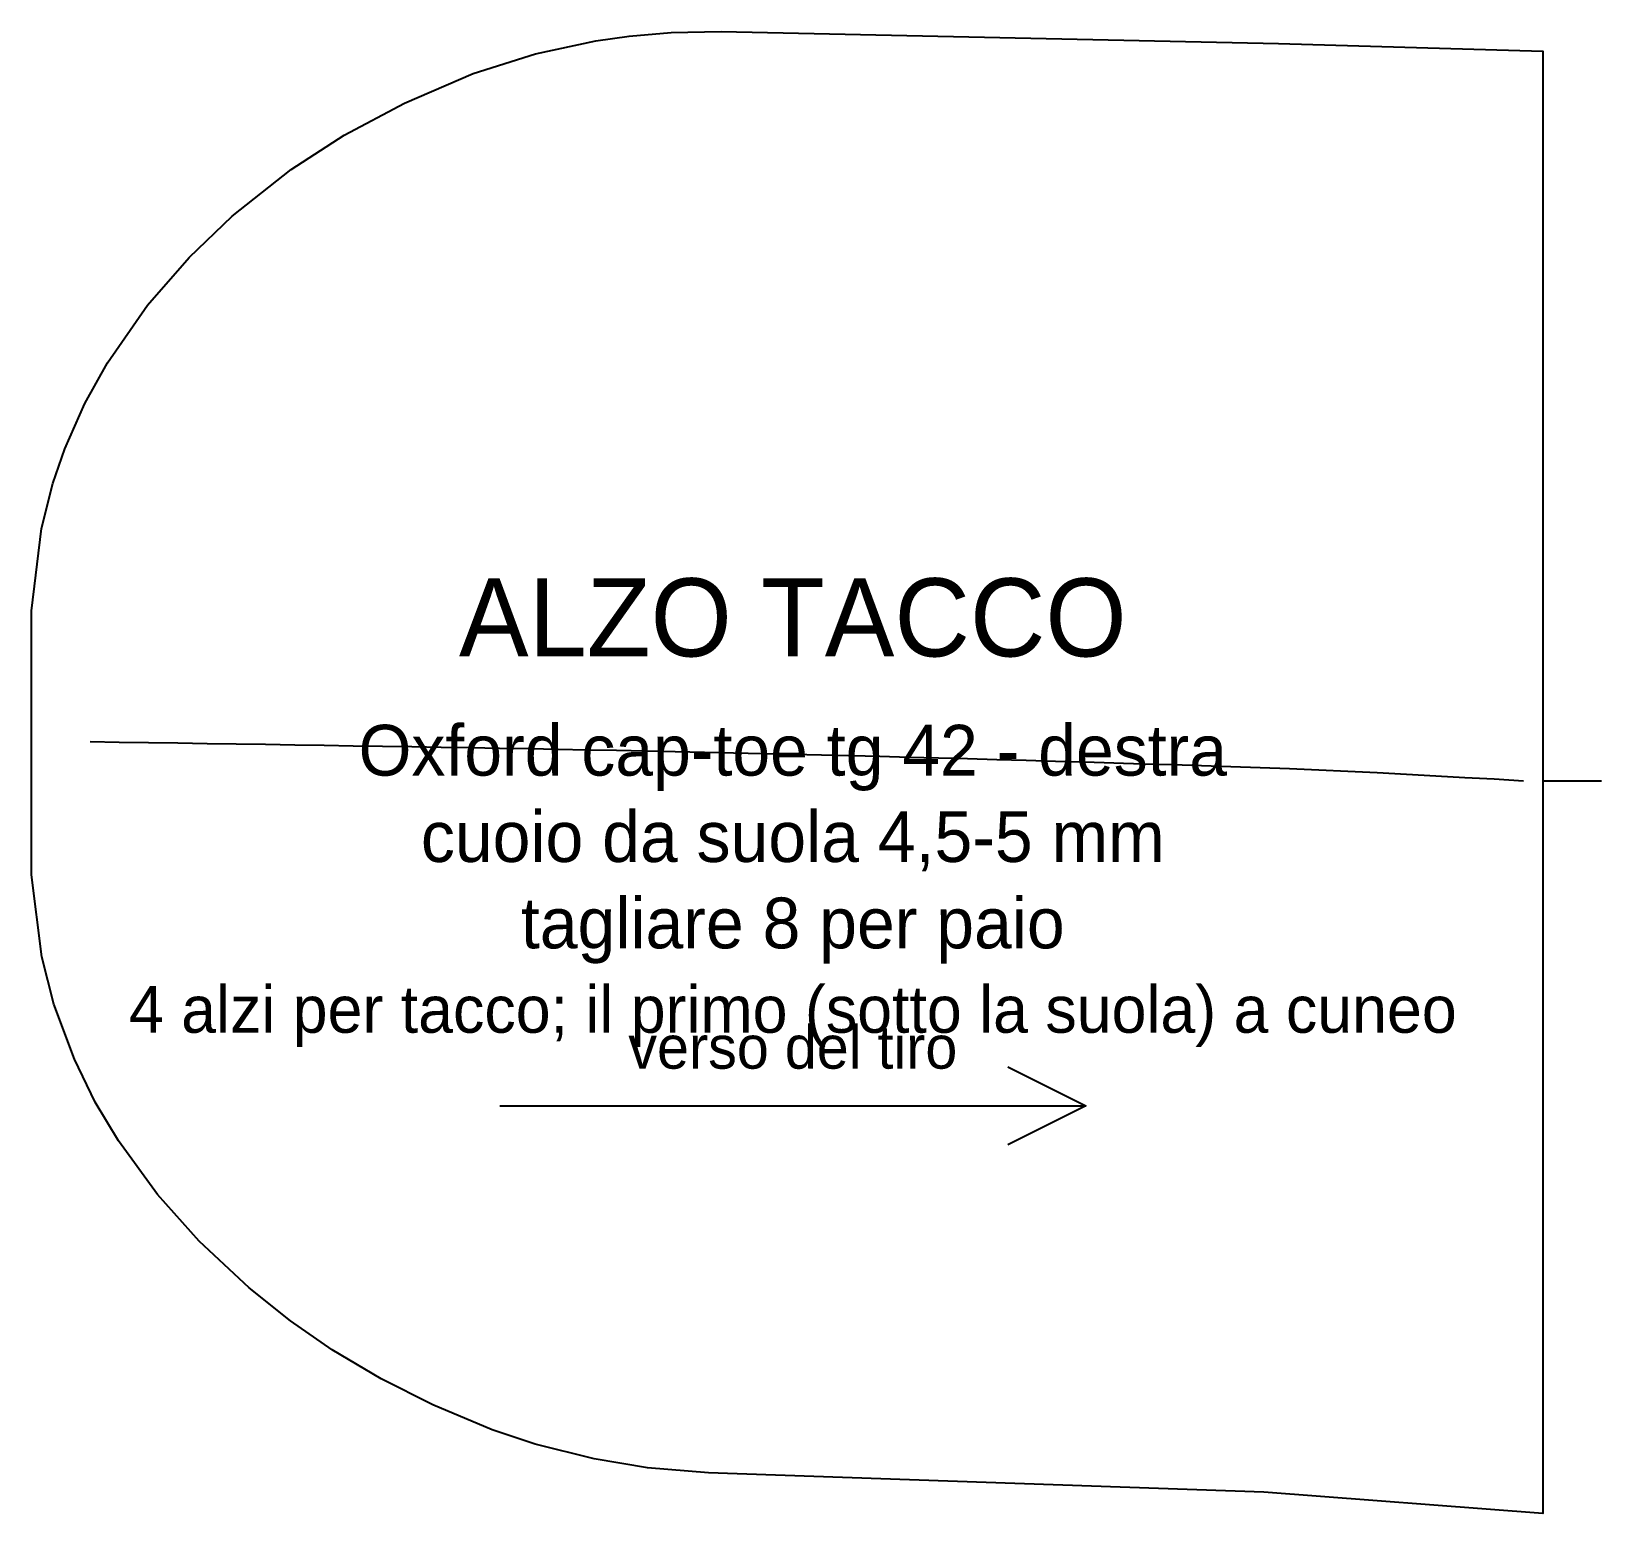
# Model space of a CAD drawing. Header units: millimetres. Extents: x 0 to 80.4, y 0 to 75.9.
import ezdxf
from ezdxf.enums import TextEntityAlignment as Align

# ---------------------------------------------------------------- set-up
doc = ezdxf.new("R2010")
doc.units = ezdxf.units.MM
doc.linetypes.add('CENTER', pattern=[5.08, 3.175, -0.635, 0.635, -0.635])
for name, color, linetype in [('ASSE', 6, 'CENTER'), ('TACCHE', 7, 'CONTINUOUS'), ('TAGLIO', 7, 'CONTINUOUS'), ('TESTO', 7, 'CONTINUOUS')]:
    doc.layers.add(name, color=color, linetype=linetype)

msp = doc.modelspace()

# ---------------------------------------------------------------- linework, layer by layer
at = {"layer": 'ASSE'}
msp.add_lwpolyline([(3, 39.513), (4.497, 39.489), (5.995, 39.465), (7.492, 39.442), (8.989, 39.419), (10.487, 39.395), (11.984, 39.372), (13.481, 39.349), (14.979, 39.326), (16.476, 39.303), (17.973, 39.279), (19.471, 39.255), (20.968, 39.23), (22.466, 39.205), (23.963, 39.18), (25.46, 39.153), (26.958, 39.126), (28.455, 39.098), (29.952, 39.069), (31.45, 39.038), (32.947, 39.007), (34.444, 38.975), (35.942, 38.942), (37.439, 38.908), (38.936, 38.872), (40.434, 38.836), (41.931, 38.8), (43.428, 38.762), (44.926, 38.723), (46.423, 38.683), (47.92, 38.643), (49.418, 38.601), (50.915, 38.559), (52.412, 38.516), (53.91, 38.472), (55.407, 38.427), (56.904, 38.381), (58.402, 38.335), (59.899, 38.287), (61.397, 38.239), (62.894, 38.187), (64.391, 38.129), (65.889, 38.065), (67.386, 37.995), (68.883, 37.922), (70.381, 37.845), (71.878, 37.765), (73.375, 37.682), (74.873, 37.598), (76.37, 37.512)], dxfattribs=at)
at = {"layer": 'TACCHE'}
msp.add_lwpolyline([(77.37, 37.512), (80.37, 37.512)], dxfattribs=at)
at = {"layer": 'TAGLIO'}
msp.add_lwpolyline([(0, 46.2), (0.52, 50.41), (1.09, 52.72), (1.71, 54.5), (2.73, 56.82), (3.89, 58.9), (5.95, 61.85), (8.08, 64.28), (10.28, 66.41), (13.29, 68.79), (16.01, 70.55), (19.1, 72.19), (22.62, 73.7), (25.8, 74.71), (28.89, 75.37), (30.6, 75.61), (32.74, 75.8), (35.31, 75.86), (63.83, 75.24), (77.37, 74.85), (77.37, 0), (63.09, 1.1), (34.65, 2.08), (31.53, 2.35), (28.8, 2.8), (25.79, 3.55), (23.58, 4.28), (20.55, 5.57), (17.91, 6.89), (15.4, 8.38), (13.26, 9.86), (11.14, 11.56), (8.59, 13.95), (6.46, 16.34), (4.45, 19.08), (3.26, 21.06), (2.2, 23.25), (1.14, 26.08), (0.54, 28.49), (0.01, 32.7), (0, 46.2)], dxfattribs=at)
at = {"layer": 'TESTO'}
for points in [[(49.972, 22.87), (53.972, 20.87), (49.972, 18.87)], [(23.972, 20.87), (53.972, 20.87)]]:
    msp.add_lwpolyline(points, dxfattribs=at)

# ---------------------------------------------------------------- texts
for s, height, p in [('ALZO TACCO', 4, (38.972, 45.87)), ('Oxford cap-toe tg 42 - destra', 2.6, (38.972, 39.07)), ('cuoio da suola 4,5-5 mm', 2.6, (38.972, 34.65)), ('tagliare 8 per paio', 2.6, (38.972, 30.23)), ('4 alzi per tacco; il primo (sotto la suola) a cuneo', 2.4, (38.972, 25.81)), ('verso del tiro', 2.2, (38.972, 23.87))]:
    msp.add_text(s, height=height, dxfattribs=at).set_placement(p, align=Align.MIDDLE_CENTER)

doc.saveas('drawing.dxf')
